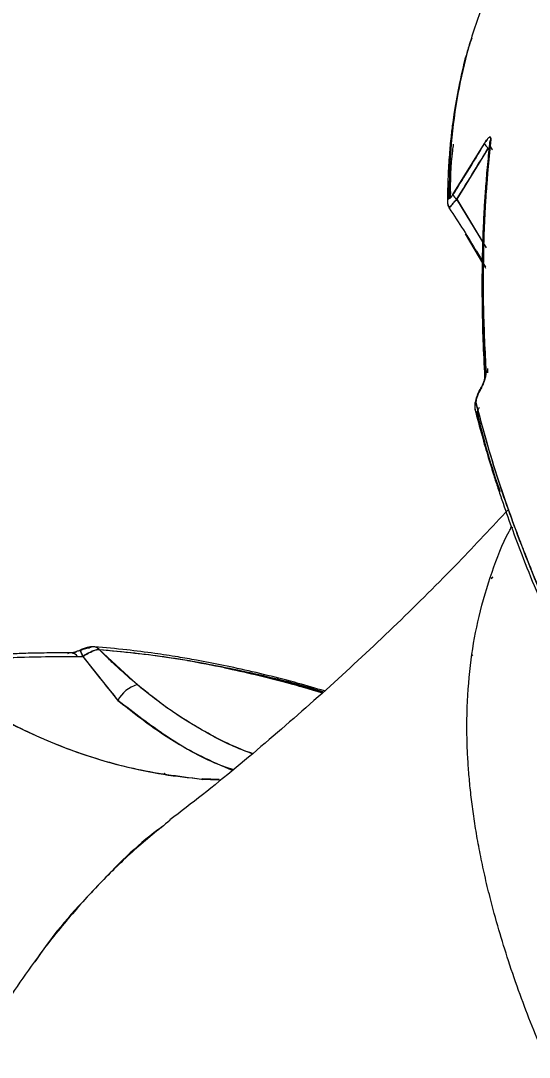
# Model space of a CAD drawing. Header units: millimetres. Extents: x -7083 to 7374, y -8368 to 7509.
# Drawn here: x 2297.1 to 2351, y -1903.4 to -1793.6 of the extents above; entities that cross this region are included whole.
import ezdxf

# ---------------------------------------------------------------- set-up
doc = ezdxf.new("R2010")
doc.units = ezdxf.units.MM
for name, color, linetype in [('DIKOM_ОБЪЕКТ', 7, 'Continuous'), ('DIKOM_РАЗМЕР_ЗОНА', 7, 'Continuous'), ('DIKOM_РАЗМЕР_ОБЪЕКТА', 7, 'Continuous')]:
    doc.layers.add(name, color=color, linetype=linetype)
doc.styles.add('style1', font='arial.ttf', dxfattribs={"width": 0.8})
doc.dimstyles.new('1-50', dxfattribs={"dimtxt": 300, "dimasz": 200, "dimexe": 100, "dimexo": 0, "dimgap": 100, "dimtad": 1, "dimtxsty": 'style1', "dimcen": 200, "dimclrd": 7, "dimclre": 7, "dimclrt": 7, "dimadec": 1, "dimazin": 2, "dimtfac": 1, "dimtmove": 0, "dimatfit": 2, "dimfxl": 0, "dimlwd": 25, "dimlwe": 18, "dimarcsym": 0})

# ---------------------------------------------------------------- blocks, each defined once
blk = doc.blocks.new('*D10')
at = {"layer": 'Defpoints', "color": 0, "transparency": 16777216}
for p in [(4593.55, 648.92), (-5583.43, 647.96), (4593.55, -5902.54)]:
    blk.add_point(p, dxfattribs=at)
at = {"layer": 'DIKOM_РАЗМЕР_ОБЪЕКТА', "color": 7, "lineweight": 18, "transparency": 16777216}
for p, q in [((4593.55, 648.92), (4593.55, -6002.54)), ((-5583.43, 647.96), (-5583.43, -6002.54))]:
    blk.add_line(p, q, dxfattribs=at)
at = {"layer": 'DIKOM_РАЗМЕР_ОБЪЕКТА', "color": 7, "lineweight": 25, "transparency": 16777216}
blk.add_line((-5383.43, -5902.54), (4393.55, -5902.54), dxfattribs=at)
at = {"layer": 'DIKOM_РАЗМЕР_ОБЪЕКТА', "color": 7, "transparency": 16777216}
for points in [[(-5383.43, -5869.2), (-5383.43, -5935.87), (-5583.43, -5902.54)], [(4393.55, -5869.2), (4393.55, -5935.87), (4593.55, -5902.54)]]:
    blk.add_solid(points, dxfattribs=at)
at = {"layer": 'DIKOM_РАЗМЕР_ОБЪЕКТА', "color": 7, "transparency": 16777216, "insert": (-226.13, -5649.37), "char_height": 300, "attachment_point": 5, "style": 'style1'}
blk.add_mtext('10150', dxfattribs=at)
blk = doc.blocks.new('*D11')
at = {"layer": 'Defpoints', "color": 0, "transparency": 16777216}
for p in [(-321.71, 5509.06), (-348.71, -4811.52), (5568.58, -4811.52)]:
    blk.add_point(p, dxfattribs=at)
at = {"layer": 'DIKOM_РАЗМЕР_ОБЪЕКТА', "color": 7, "lineweight": 18, "transparency": 16777216}
for p, q in [((-321.71, 5509.06), (5668.58, 5509.06)), ((-348.71, -4811.52), (5668.58, -4811.52))]:
    blk.add_line(p, q, dxfattribs=at)
at = {"layer": 'DIKOM_РАЗМЕР_ОБЪЕКТА', "color": 7, "lineweight": 25, "transparency": 16777216}
blk.add_line((5568.58, 5309.06), (5568.58, -4611.52), dxfattribs=at)
at = {"layer": 'DIKOM_РАЗМЕР_ОБЪЕКТА', "color": 7, "transparency": 16777216}
for points in [[(5535.25, 5309.06), (5601.91, 5309.06), (5568.58, 5509.06)], [(5535.25, -4611.52), (5601.91, -4611.52), (5568.58, -4811.52)]]:
    blk.add_solid(points, dxfattribs=at)
at = {"layer": 'DIKOM_РАЗМЕР_ОБЪЕКТА', "color": 7, "transparency": 16777216, "insert": (5315.31, 775.23), "char_height": 300, "attachment_point": 5, "rotation": 90, "style": 'style1'}
blk.add_mtext('10300', dxfattribs=at)
blk = doc.blocks.new('*D12')
at = {"layer": 'Defpoints', "color": 0, "transparency": 16777216}
for p in [(-621.71, 7509.06), (-373.6, -6811.53), (7273.89, -6811.53)]:
    blk.add_point(p, dxfattribs=at)
at = {"layer": 'DIKOM_РАЗМЕР_ЗОНА', "color": 7, "lineweight": 18, "transparency": 16777216}
for p, q in [((-621.71, 7509.06), (7373.89, 7509.06)), ((-373.6, -6811.53), (7373.89, -6811.53))]:
    blk.add_line(p, q, dxfattribs=at)
at = {"layer": 'DIKOM_РАЗМЕР_ЗОНА', "color": 7, "lineweight": 25, "transparency": 16777216}
blk.add_line((7273.89, 7309.06), (7273.89, -6611.53), dxfattribs=at)
at = {"layer": 'DIKOM_РАЗМЕР_ЗОНА', "color": 7, "transparency": 16777216}
for points in [[(7240.56, 7309.06), (7307.22, 7309.06), (7273.89, 7509.06)], [(7240.56, -6611.53), (7307.22, -6611.53), (7273.89, -6811.53)]]:
    blk.add_solid(points, dxfattribs=at)
at = {"layer": 'DIKOM_РАЗМЕР_ЗОНА', "color": 7, "transparency": 16777216, "insert": (7020.62, 1288.25), "char_height": 300, "attachment_point": 5, "rotation": 90, "style": 'style1'}
blk.add_mtext('14300', dxfattribs=at)
blk = doc.blocks.new('*D13')
at = {"layer": 'Defpoints', "color": 0, "transparency": 16777216}
for p in [(6593.53, 996.24), (-7083.43, 647.96), (6593.53, -8268.31)]:
    blk.add_point(p, dxfattribs=at)
at = {"layer": 'DIKOM_РАЗМЕР_ЗОНА', "color": 7, "lineweight": 18, "transparency": 16777216}
for p, q in [((6593.53, 996.24), (6593.53, -8368.31)), ((-7083.43, 647.96), (-7083.43, -8368.31))]:
    blk.add_line(p, q, dxfattribs=at)
at = {"layer": 'DIKOM_РАЗМЕР_ЗОНА', "color": 7, "lineweight": 25, "transparency": 16777216}
blk.add_line((-6883.43, -8268.31), (6393.53, -8268.31), dxfattribs=at)
at = {"layer": 'DIKOM_РАЗМЕР_ЗОНА', "color": 7, "transparency": 16777216}
for points in [[(-6883.43, -8234.97), (-6883.43, -8301.64), (-7083.43, -8268.31)], [(6393.53, -8234.97), (6393.53, -8301.64), (6593.53, -8268.31)]]:
    blk.add_solid(points, dxfattribs=at)
at = {"layer": 'DIKOM_РАЗМЕР_ЗОНА', "color": 7, "transparency": 16777216, "insert": (322.1, -8015.03), "char_height": 300, "attachment_point": 5, "style": 'style1'}
blk.add_mtext('13650', dxfattribs=at)

msp = doc.modelspace()

# ---------------------------------------------------------------- linework, layer by layer
at = {"layer": 'DIKOM_ОБЪЕКТ', "color": 7, "linetype": 'Continuous', "lineweight": 15}
for p, q in [((2342.947, -1811.984), (2346.286, -1806.566)), ((2346.687, -1807.061), (2343.34, -1812.491)), ((2346.852, -1807.283), (2346.687, -1807.061)), ((2342.695, -1811.66), (2342.658, -1812.304)), ((2343.34, -1812.491), (2346.456, -1817.65)), ((2346.215, -1817.182), (2343.34, -1812.491)), ((2344.239, -1816.14), (2346.198, -1819.436)), ((2346.199, -1819.322), (2346.386, -1819.672)), ((2346.592, -1830.43), (2346.604, -1830.882)), ((2346.608, -1830.877), (2346.603, -1830.632)), ((2345.5, -1835.164), (2345.604, -1834.81)), ((2345.796, -1835.533), (2345.5, -1835.164)), ((2345.794, -1835.524), (2345.509, -1835.176)), ((2349.215, -1847.344), (2349.282, -1847.214)), ((2347.155, -1852.543), (2346.989, -1852.695)), ((2347.003, -1852.683), (2347.169, -1852.531)), ((2309.484, -1863.93), (2305.457, -1860.191)), ((2303.718, -1860.945), (2307.443, -1865.599)), ((2345.047, -1860.785), (2344.953, -1860.881)), ((2319.624, -1872.934), (2318.954, -1872.727)), ((2312.348, -1873.309), (2312.447, -1873.442)), ((2312.447, -1873.442), (2312.348, -1873.309)), ((2316.311, -1873.93), (2316.401, -1873.969)), ((2316.4, -1873.968), (2316.311, -1873.93)), ((2316.311, -1873.93), (2318.2, -1874.001)), ((2316.311, -1873.93), (2318.195, -1874)), ((2316.607, -1873.961), (2316.36, -1873.931)), ((2318.183, -1873.996), (2316.402, -1873.924))]:
    msp.add_line(p, q, dxfattribs=at)
at = {"layer": 'DIKOM_ОБЪЕКТ', "color": 7, "linetype": 'Continuous', "lineweight": 15, "flags": 128}
for points in [[(2345.817, -1832.72), (2345.808, -1832.643), (2345.823, -1832.614)], [(2345.822, -1832.615), (2345.808, -1832.643), (2345.817, -1832.72)], [(2303.718, -1860.945), (2303.649, -1860.781), (2303.587, -1860.632), (2303.534, -1860.502), (2303.494, -1860.398), (2303.466, -1860.322), (2303.453, -1860.277), (2303.455, -1860.265), (2303.47, -1860.286)]]:
    msp.add_lwpolyline(points, dxfattribs=at)
at = {"layer": 'DIKOM_ОБЪЕКТ', "color": 7, "linetype": 'Continuous', "lineweight": 15}
for centre, radius, start, end in [((2347.185, -1806.248), 0.953, 199.44589, 238.50173), ((2347.604, -1806.593), 0.781, 146.76437, 181.05463), ((2347.643, -1806.599), 0.817, 147.90408, 232.90293), ((2347.725, -1806.543), 0.912, 202.05639, 230.92895), ((2343.228, -1812.78), 0.87, 147.14335, 179.66145), ((2343.229, -1812.78), 0.87, 147.23373, 223.33574), ((2343.857, -1811.684), 0.958, 198.2616, 237.36709), ((2347.034, -1831.241), 0.733, 144.12725, 195.85284), ((2347.041, -1831.244), 0.741, 144.26913, 186.10191), ((2346.082, -1834.581), 0.824, 146.41997, 225.02686), ((2346.098, -1834.585), 0.84, 146.79991, 195.93585), ((2302.491, -1861.362), 0.793, 32.78746, 119.36295), ((2302.466, -1861.397), 0.833, 33.88538, 82.60077), ((2309.577, -1858.252), 6.448, 198.20359, 204.67937), ((2304.845, -1860.729), 0.814, 41.30415, 119.45792), ((2304.841, -1860.737), 0.823, 41.51983, 93.0504), ((2310.471, -1867.219), 3.434, 106.71098, 151.85893)]:
    msp.add_arc(centre, radius, start, end, dxfattribs=at)
for points, knots in [([(2350.73, -1782.81), (2349.889, -1784.184), (2348.185, -1786.971), (2346.149, -1791.53), (2344.542, -1796.303), (2343.397, -1801.328), (2342.655, -1806.593), (2342.551, -1810.379), (2342.497, -1812.309)], [0, 0, 0, 0, 0.1622327, 0.3288992, 0.5000001, 0.6599901, 0.8266567, 1, 1, 1, 1]), ([(2344.93, -1795.403), (2344.765, -1795.878), (2344.237, -1797.404), (2343.649, -1800.035), (2343.175, -1802.561), (2342.901, -1804.476), (2342.718, -1805.969), (2342.541, -1807.865), (2342.396, -1810.178), (2342.372, -1811.89), (2342.359, -1812.812)], [0, 0, 0, 0, 0.0898795, 0.2885492, 0.4697453, 0.5331199, 0.6177762, 0.7237571, 0.8511307, 1, 1, 1, 1]), ([(2342.981, -1806.67), (2342.948, -1806.889), (2342.679, -1808.69), (2342.662, -1810.621), (2342.647, -1812.317)], [0, 0, 0, 0, 0.1214772, 1, 1, 1, 1]), ([(2346.286, -1806.566), (2345.669, -1807.582), (2344.566, -1809.396), (2343.442, -1811.193), (2342.947, -1811.984)], [0, 0, 0, 0, 0.5599988, 1, 1, 1, 1]), ([(2346.823, -1806.608), (2346.734, -1807.45), (2346.568, -1809.027), (2346.386, -1811.276), (2346.257, -1813.222), (2346.172, -1814.857), (2346.116, -1816.212), (2346.07, -1817.592), (2346.032, -1819.276), (2346.01, -1821.511), (2346.029, -1824.276), (2346.11, -1827.589), (2346.236, -1830.018), (2346.304, -1831.32)], [0, 0, 0, 0, 0.1089666, 0.2041545, 0.2855936, 0.3533032, 0.4072944, 0.4525146, 0.5223096, 0.6119324, 0.7213971, 0.8507345, 1, 1, 1, 1]), ([(2346.439, -1830.811), (2346.328, -1828.386), (2346.105, -1823.539), (2346.159, -1815.226), (2346.651, -1809.602), (2346.951, -1806.165)], [0, 0, 0, 0, 0.2801019, 0.5599815, 1, 1, 1, 1]), ([(2346.951, -1806.165), (2346.765, -1808.056), (2346.385, -1811.93), (2346.147, -1817.944), (2346.126, -1824.243), (2346.333, -1828.577), (2346.439, -1830.811)], [0, 0, 0, 0, 0.2440503, 0.5000264, 0.7422772, 1, 1, 1, 1]), ([(2346.951, -1806.165), (2346.953, -1806.069), (2346.957, -1805.876), (2346.807, -1805.885), (2346.563, -1806.135), (2346.379, -1806.422), (2346.286, -1806.566)], [0, 0, 0, 0, 0.281404, 0.5614195, 0.7807521, 1, 1, 1, 1]), ([(2346.286, -1806.566), (2346.339, -1806.481), (2346.444, -1806.314), (2346.591, -1806.116), (2346.721, -1805.974), (2346.857, -1805.876), (2346.96, -1805.903), (2346.954, -1806.078), (2346.951, -1806.165)], [0, 0, 0, 0, 0.1262404, 0.2501121, 0.3735422, 0.5004674, 0.749763, 1, 1, 1, 1]), ([(2343.34, -1812.491), (2343.971, -1811.482), (2345.097, -1809.68), (2346.201, -1807.861), (2346.687, -1807.061)], [0, 0, 0, 0, 0.5599988, 1, 1, 1, 1]), ([(2342.497, -1812.309), (2342.502, -1812.349), (2342.512, -1812.428), (2342.589, -1812.416), (2342.679, -1812.342), (2342.761, -1812.25), (2342.852, -1812.131), (2342.915, -1812.033), (2342.947, -1811.984)], [0, 0, 0, 0, 0.2500277, 0.4996368, 0.6255573, 0.7496302, 0.8732939, 1, 1, 1, 1]), ([(2342.947, -1811.984), (2342.876, -1812.089), (2342.734, -1812.3), (2342.584, -1812.425), (2342.509, -1812.416), (2342.501, -1812.345), (2342.497, -1812.309)], [0, 0, 0, 0, 0.2783825, 0.5572727, 0.7785077, 1, 1, 1, 1]), ([(2342.358, -1812.775), (2342.361, -1812.839), (2342.367, -1812.967), (2342.417, -1813.187), (2342.486, -1813.309), (2342.53, -1813.386)], [0, 0, 0, 0, 0.2769721, 0.5482119, 1, 1, 1, 1]), ([(2342.533, -1813.43), (2343.557, -1814.96), (2344.934, -1817.018), (2346.086, -1819.241), (2346.381, -1819.811)], [0, 0, 0, 0, 0.743655, 1, 1, 1, 1]), ([(2343.34, -1812.491), (2343.201, -1812.654), (2342.921, -1812.981), (2342.655, -1813.294), (2342.536, -1813.437), (2342.557, -1813.416), (2342.56, -1813.413)], [0, 0, 0, 0, 0.3160203, 0.6318061, 0.9477544, 1, 1, 1, 1]), ([(2342.564, -1813.408), (2342.56, -1813.412), (2342.536, -1813.436), (2342.678, -1813.268), (2342.959, -1812.937), (2343.214, -1812.639), (2343.34, -1812.491)], [0, 0, 0, 0, 0.0754291, 0.4283637, 0.7156131, 1, 1, 1, 1]), ([(2345.448, -1817.984), (2345.588, -1818.214), (2345.794, -1818.555), (2345.98, -1818.91), (2346.041, -1819.025)], [0, 0, 0, 0, 0.6753057, 1, 1, 1, 1]), ([(2346.439, -1830.811), (2346.436, -1830.931), (2346.429, -1831.172), (2346.299, -1831.666), (2346.097, -1832.207), (2345.911, -1832.549), (2345.817, -1832.72)], [0, 0, 0, 0, 0.2499312, 0.4999891, 0.7496822, 1, 1, 1, 1]), ([(2345.817, -1832.72), (2345.921, -1832.528), (2346.129, -1832.143), (2346.325, -1831.583), (2346.433, -1831.124), (2346.437, -1830.915), (2346.439, -1830.811)], [0, 0, 0, 0, 0.279538, 0.5589866, 0.77954, 1, 1, 1, 1]), ([(2346.304, -1831.32), (2346.299, -1831.414), (2346.289, -1831.597), (2346.171, -1831.949), (2346.015, -1832.289), (2345.885, -1832.509), (2345.823, -1832.614)], [0, 0, 0, 0, 0.2811069, 0.5425983, 0.7813281, 1, 1, 1, 1]), ([(2345.823, -1832.614), (2345.765, -1832.718), (2345.652, -1832.92), (2345.47, -1833.337), (2345.31, -1833.835), (2345.222, -1834.375), (2345.263, -1834.651), (2345.283, -1834.786)], [0, 0, 0, 0, 0.144356, 0.2797917, 0.5339806, 0.7726453, 1, 1, 1, 1]), ([(2345.817, -1832.72), (2345.782, -1832.783), (2345.709, -1832.911), (2345.583, -1833.182), (2345.458, -1833.521), (2345.373, -1833.889), (2345.388, -1834.047), (2345.396, -1834.125)], [0, 0, 0, 0, 0.1239532, 0.250874, 0.500397, 0.7503157, 1, 1, 1, 1]), ([(2345.396, -1834.125), (2345.388, -1834.035), (2345.374, -1833.854), (2345.478, -1833.457), (2345.63, -1833.063), (2345.755, -1832.835), (2345.817, -1832.72)], [0, 0, 0, 0, 0.2801546, 0.5599826, 0.7799655, 1, 1, 1, 1]), ([(2345.396, -1834.125), (2345.736, -1835.417), (2346.446, -1838.115), (2347.729, -1842.242), (2348.778, -1845.282), (2349.429, -1847.065), (2349.643, -1847.642), (2349.862, -1848.226), (2350.085, -1848.815), (2350.314, -1849.411), (2350.665, -1850.312), (2351.21, -1851.684), (2352.04, -1853.701), (2353.126, -1856.236), (2354.504, -1859.303), (2356.206, -1862.913), (2357.531, -1865.531), (2358.238, -1866.927)], [0, 0, 0, 0, 0.1256974, 0.2625179, 0.3921217, 0.4097319, 0.4274898, 0.4453954, 0.4634488, 0.4816499, 0.4999987, 0.5458444, 0.6066852, 0.6825211, 0.7733522, 0.8791784, 1, 1, 1, 1]), ([(2358.238, -1866.927), (2356.642, -1863.706), (2353.452, -1857.268), (2349.951, -1848.664), (2347.242, -1840.938), (2346.011, -1836.398), (2345.396, -1834.125)], [0, 0, 0, 0, 0.2802031, 0.5599222, 0.7797708, 1, 1, 1, 1]), ([(2345.271, -1834.733), (2345.517, -1835.678), (2345.957, -1837.372), (2346.623, -1839.657), (2347.174, -1841.45), (2347.656, -1842.95), (2348.602, -1845.786), (2349.926, -1849.426), (2351.685, -1853.802), (2352.898, -1856.626), (2353.833, -1858.718), (2354.558, -1860.304), (2355.511, -1862.33), (2356.71, -1864.806), (2357.633, -1866.622), (2358.132, -1867.603)], [0, 0, 0, 0, 0.0917704, 0.1646213, 0.2186084, 0.2618937, 0.3060669, 0.4843917, 0.5980769, 0.7029488, 0.7372187, 0.7838849, 0.8432178, 0.9152429, 1, 1, 1, 1]), ([(2345.738, -1834.544), (2345.682, -1834.65), (2345.537, -1834.922), (2345.514, -1835.072), (2345.5, -1835.164)], [0, 0, 0, 0, 0.3904823, 1, 1, 1, 1]), ([(2345.5, -1835.164), (2346.148, -1837.705), (2346.84, -1840.42), (2347.871, -1843.278), (2347.937, -1843.461)], [0, 0, 0, 0, 0.9360598, 1, 1, 1, 1]), ([(2348.853, -1845.329), (2347.082, -1847.227), (2343.208, -1851.378), (2337.036, -1857.496), (2330.36, -1863.764), (2323.474, -1869.805), (2317.666, -1874.651), (2314.104, -1877.382), (2312.951, -1878.266)], [0, 0, 0, 0, 0.156363, 0.3420079, 0.5292984, 0.7182361, 0.908806, 1, 1, 1, 1]), ([(2380.591, -1949.883), (2379.795, -1948.817), (2378.168, -1946.637), (2375.776, -1943.326), (2373.365, -1939.899), (2370.955, -1936.364), (2368.555, -1932.724), (2366.351, -1929.252), (2364.58, -1926.361), (2363.184, -1924.017), (2361.971, -1921.93), (2360.679, -1919.644), (2359.29, -1917.109), (2357.894, -1914.464), (2356.635, -1911.978), (2355.811, -1910.29), (2355.349, -1909.323), (2355.153, -1908.91), (2354.975, -1908.533), (2354.815, -1908.191), (2354.673, -1907.885), (2353.967, -1906.36), (2352.809, -1903.756), (2351.326, -1900.149), (2350.007, -1896.673), (2348.833, -1893.272), (2347.77, -1889.841), (2346.945, -1886.82), (2346.305, -1884.147), (2345.826, -1881.888), (2345.427, -1879.715), (2345.102, -1877.626), (2344.845, -1875.62), (2344.654, -1873.694), (2344.43, -1870.558), (2344.379, -1866.367), (2344.796, -1861.329), (2345.653, -1856.541), (2347.018, -1852.016), (2348.217, -1848.874), (2349.071, -1847.36), (2349.162, -1847.199)], [0, 0, 0, 0, 0.0251591, 0.0514389, 0.078839, 0.1073589, 0.1369983, 0.1677569, 0.1930299, 0.2090537, 0.2266335, 0.2457689, 0.2672176, 0.2916687, 0.3142243, 0.3322336, 0.3361991, 0.3398529, 0.343195, 0.3462252, 0.3489438, 0.3513506, 0.3869458, 0.4190554, 0.4500318, 0.4835244, 0.5151021, 0.5486536, 0.5719238, 0.594631, 0.6167753, 0.6383569, 0.6593761, 0.679833, 0.6997276, 0.7606924, 0.8190717, 0.8748688, 0.9348038, 0.9930558, 1, 1, 1, 1]), ([(2302.573, -1860.571), (2301.679, -1860.568), (2300.029, -1860.562), (2297.797, -1860.608), (2295.988, -1860.673), (2294.559, -1860.744), (2293.135, -1860.829), (2291.385, -1860.956), (2289.031, -1861.168), (2287.302, -1861.379), (2286.344, -1861.497)], [0, 0, 0, 0, 0.1583122, 0.2923284, 0.4020896, 0.4876187, 0.5549893, 0.6658117, 0.8146449, 1, 1, 1, 1]), ([(2303.452, -1860.267), (2303.346, -1860.312), (2303.138, -1860.401), (2302.856, -1860.496), (2302.623, -1860.556), (2302.529, -1860.563), (2302.483, -1860.566)], [0, 0, 0, 0, 0.2649864, 0.519807, 0.7646725, 1, 1, 1, 1]), ([(2302.613, -1860.587), (2302.64, -1860.581), (2302.769, -1860.553), (2302.926, -1860.497), (2303.05, -1860.453)], [0, 0, 0, 0, 0.2074233, 1, 1, 1, 1]), ([(2304.907, -1859.916), (2304.813, -1859.914), (2304.62, -1859.911), (2304.273, -1859.978), (2303.874, -1860.093), (2303.596, -1860.207), (2303.452, -1860.267)], [0, 0, 0, 0, 0.2277712, 0.4689443, 0.7248855, 1, 1, 1, 1]), ([(2303.47, -1860.286), (2303.566, -1860.246), (2303.758, -1860.167), (2304.034, -1860.079), (2304.28, -1860.022), (2304.39, -1860.02), (2304.445, -1860.02)], [0, 0, 0, 0, 0.2508717, 0.5008318, 0.7501822, 1, 1, 1, 1]), ([(2305.457, -1860.191), (2305.364, -1860.2), (2305.168, -1860.219), (2304.734, -1860.381), (2304.232, -1860.626), (2303.89, -1860.838), (2303.718, -1860.945)], [0, 0, 0, 0, 0.2371193, 0.4991929, 0.749013, 1, 1, 1, 1]), ([(2303.718, -1860.945), (2303.907, -1860.828), (2304.287, -1860.594), (2304.792, -1860.356), (2305.197, -1860.215), (2305.37, -1860.199), (2305.457, -1860.191)], [0, 0, 0, 0, 0.2761059, 0.5543402, 0.7761497, 1, 1, 1, 1]), ([(2329.335, -1864.597), (2328.408, -1864.324), (2326.376, -1863.726), (2323.298, -1862.936), (2320.181, -1862.208), (2317.681, -1861.691), (2315.59, -1861.299), (2313.634, -1860.961), (2311.169, -1860.587), (2308.203, -1860.207), (2306.085, -1860.02), (2304.939, -1859.919)], [0, 0, 0, 0, 0.1097501, 0.2405783, 0.369449, 0.4869649, 0.5461394, 0.6267134, 0.7291605, 0.8535526, 1, 1, 1, 1]), ([(2305.457, -1860.191), (2307.98, -1860.44), (2313.021, -1860.937), (2320.873, -1862.502), (2326.266, -1863.731), (2329.111, -1864.664), (2329.218, -1864.699)], [0, 0, 0, 0, 0.3297276, 0.658602, 0.9871319, 1, 1, 1, 1]), ([(2309.484, -1863.93), (2308.798, -1863.337), (2307.77, -1862.447), (2306.767, -1861.493), (2306.43, -1861.164), (2306.406, -1861.141), (2306.321, -1861.058), (2305.998, -1860.741), (2305.696, -1860.435), (2305.457, -1860.191)], [0, 0, 0, 0, 0.5001732, 0.7500549, 0.7506307, 0.7551726, 0.7677924, 0.8154894, 1, 1, 1, 1]), ([(2305.457, -1860.191), (2307.464, -1860.382), (2311.573, -1860.774), (2318.08, -1861.902), (2323.972, -1863.187), (2327.765, -1864.311), (2329.182, -1864.731)], [0, 0, 0, 0, 0.2630936, 0.5388603, 0.8277468, 1, 1, 1, 1]), ([(2285.324, -1860.867), (2287.015, -1862.197), (2290.387, -1864.851), (2295.958, -1868.098), (2302.145, -1870.867), (2308.97, -1873.005), (2313.863, -1873.621), (2316.311, -1873.93)], [0, 0, 0, 0, 0.186957, 0.3729753, 0.5604892, 0.7801041, 1, 1, 1, 1]), ([(2285.324, -1860.867), (2286.095, -1861.495), (2287.796, -1862.88), (2290.611, -1864.864), (2293.671, -1866.761), (2296.799, -1868.434), (2300.26, -1870.027), (2303.986, -1871.431), (2308.113, -1872.625), (2312.171, -1873.487), (2314.964, -1873.786), (2316.311, -1873.93)], [0, 0, 0, 0, 0.0864332, 0.1906989, 0.2994746, 0.3998917, 0.5001689, 0.6327988, 0.7491247, 0.879049, 1, 1, 1, 1]), ([(2286.958, -1861.97), (2288.968, -1861.695), (2294.102, -1860.99), (2299.732, -1860.954), (2303.158, -1860.933)], [0, 0, 0, 0, 0.3914281, 1, 1, 1, 1]), ([(2286.979, -1861.987), (2289.366, -1861.665), (2294.507, -1860.971), (2300.14, -1860.946), (2303.158, -1860.933)], [0, 0, 0, 0, 0.4643705, 1, 1, 1, 1]), ([(2303.158, -1860.933), (2303.194, -1860.937), (2303.268, -1860.946), (2303.464, -1860.953), (2303.621, -1860.948), (2303.718, -1860.945)], [0, 0, 0, 0, 0.2622727, 0.5388422, 1, 1, 1, 1]), ([(2303.158, -1860.933), (2303.189, -1860.937), (2303.257, -1860.945), (2303.396, -1860.95), (2303.554, -1860.951), (2303.659, -1860.947), (2303.718, -1860.945)], [0, 0, 0, 0, 0.2346605, 0.4987134, 0.7206173, 1, 1, 1, 1]), ([(2303.718, -1860.945), (2304.412, -1861.824), (2305.644, -1863.388), (2306.895, -1864.926), (2307.443, -1865.599)], [0, 0, 0, 0, 0.5623636, 1, 1, 1, 1]), ([(2329.091, -1864.811), (2326.962, -1864.184), (2322.104, -1862.751), (2317.437, -1861.887), (2314.816, -1861.402)], [0, 0, 0, 0, 0.4381694, 1, 1, 1, 1]), ([(2318.72, -1862.135), (2320.904, -1862.611), (2324.31, -1863.353), (2327.827, -1864.429), (2329.088, -1864.814)], [0, 0, 0, 0, 0.6414538, 1, 1, 1, 1]), ([(2321.687, -1871.231), (2321.32, -1871.104), (2319.39, -1870.434), (2316.378, -1868.806), (2312.663, -1866.493), (2310.543, -1864.784), (2309.484, -1863.93)], [0, 0, 0, 0, 0.0831147, 0.4380677, 0.7190983, 1, 1, 1, 1]), ([(2321.66, -1871.254), (2321.014, -1870.997), (2319.427, -1870.365), (2316.586, -1868.916), (2313.108, -1866.825), (2310.71, -1864.91), (2309.484, -1863.93)], [0, 0, 0, 0, 0.148491, 0.3654223, 0.6753653, 1, 1, 1, 1]), ([(2307.443, -1865.599), (2308.853, -1866.715), (2311.668, -1868.942), (2315.766, -1871.356), (2318.455, -1872.523), (2319.548, -1872.997)], [0, 0, 0, 0, 0.3733204, 0.7451204, 1, 1, 1, 1]), ([(2319.605, -1872.95), (2319.096, -1872.768), (2316.648, -1871.892), (2312.498, -1869.514), (2309.129, -1866.905), (2307.443, -1865.599)], [0, 0, 0, 0, 0.1160018, 0.5576663, 1, 1, 1, 1]), ([(2312.975, -1878.297), (2311.696, -1879.331), (2309.123, -1881.412), (2305.458, -1884.991), (2301.913, -1888.937), (2298.822, -1892.9), (2296.133, -1896.78), (2293.803, -1900.499), (2291.547, -1904.491), (2289.416, -1908.679), (2287.722, -1912.377), (2286.413, -1915.475), (2285.414, -1917.979), (2284.436, -1920.583), (2283.481, -1923.287), (2282.551, -1926.096), (2281.648, -1929.01), (2280.617, -1932.579), (2279.476, -1936.915), (2278.257, -1942.148), (2277.11, -1947.8), (2276.085, -1953.711), (2275.282, -1959.226), (2274.659, -1964.273), (2274.186, -1968.768), (2273.741, -1973.815), (2273.478, -1977.612), (2273.327, -1980.244), (2273.279, -1981.123), (2273.233, -1982.017), (2273.189, -1982.927), (2273.147, -1983.854), (2273.1, -1984.949), (2273.044, -1986.388), (2272.978, -1988.346), (2272.912, -1990.852), (2272.856, -1993.917), (2272.828, -1997.408), (2272.836, -2000.948), (2272.885, -2005.037), (2272.988, -2009.399), (2273.173, -2014.503), (2273.498, -2021.176), (2274.065, -2029.545), (2274.92, -2039.185), (2275.64, -2045.512), (2275.986, -2048.554)], [0, 0, 0, 0, 0.039265, 0.0790144, 0.1193414, 0.1602479, 0.1905936, 0.2215513, 0.2531219, 0.2853063, 0.3162053, 0.332987, 0.3500597, 0.3674235, 0.3850786, 0.403025, 0.421263, 0.4397927, 0.4686734, 0.4990084, 0.5307985, 0.5640445, 0.5957947, 0.618544, 0.6425581, 0.6644048, 0.6942445, 0.6984259, 0.7026706, 0.7069787, 0.7113503, 0.7157852, 0.7202835, 0.7270397, 0.7363015, 0.7480692, 0.7623432, 0.779124, 0.7963758, 0.8108053, 0.834573, 0.8548638, 0.878403, 0.9219249, 0.9624578, 1, 1, 1, 1]), ([(2312.122, -1879.01), (2311.972, -1879.115), (2309.484, -1880.87), (2305.176, -1885.326), (2300.833, -1889.996), (2298.85, -1892.997), (2298.653, -1893.295)], [0, 0, 0, 0, 0.0294704, 0.4885441, 0.9491575, 1, 1, 1, 1])]:
    msp.add_open_spline(points, degree=3, knots=knots, dxfattribs=at)

# ---------------------------------------------------------------- dimensions: what is measured, and where the dimension line sits
at = {"layer": 'DIKOM_РАЗМЕР_ЗОНА'}
dim = msp.add_linear_dim(base=(7273.891, -6811.526), p1=(-621.712, 7509.064), p2=(-373.605, -6811.526), angle=90, text='14300', dimstyle='1-50', dxfattribs=at)
dim.commit()
dim.dimension.update_dxf_attribs({"geometry": '*D12', "text_midpoint": (7273.891, 1288.251), "dimtype": 160})
dim = msp.add_linear_dim(base=(6593.528, -8268.308), p1=(-7083.425, 647.956), p2=(6593.528, 996.237), text='13650', dimstyle='1-50', dxfattribs=at)
dim.commit()
dim.dimension.update_dxf_attribs({"geometry": '*D13', "text_midpoint": (322.101, -8268.308), "dimtype": 160})
at = {"layer": 'DIKOM_РАЗМЕР_ОБЪЕКТА'}
dim = msp.add_linear_dim(base=(5568.58, -4811.525), p1=(-321.712, 5509.064), p2=(-348.712, -4811.525), angle=90, text='10300', dimstyle='1-50', dxfattribs=at)
dim.commit()
dim.dimension.update_dxf_attribs({"geometry": '*D11', "text_midpoint": (5568.58, 775.227), "dimtype": 160})
dim = msp.add_linear_dim(base=(4593.55, -5902.538), p1=(-5583.425, 647.956), p2=(4593.55, 648.921), text='10150', dimstyle='1-50', dxfattribs=at)
dim.commit()
dim.dimension.update_dxf_attribs({"geometry": '*D10', "text_midpoint": (-226.127, -5902.538), "dimtype": 160})

doc.saveas('drawing.dxf')
